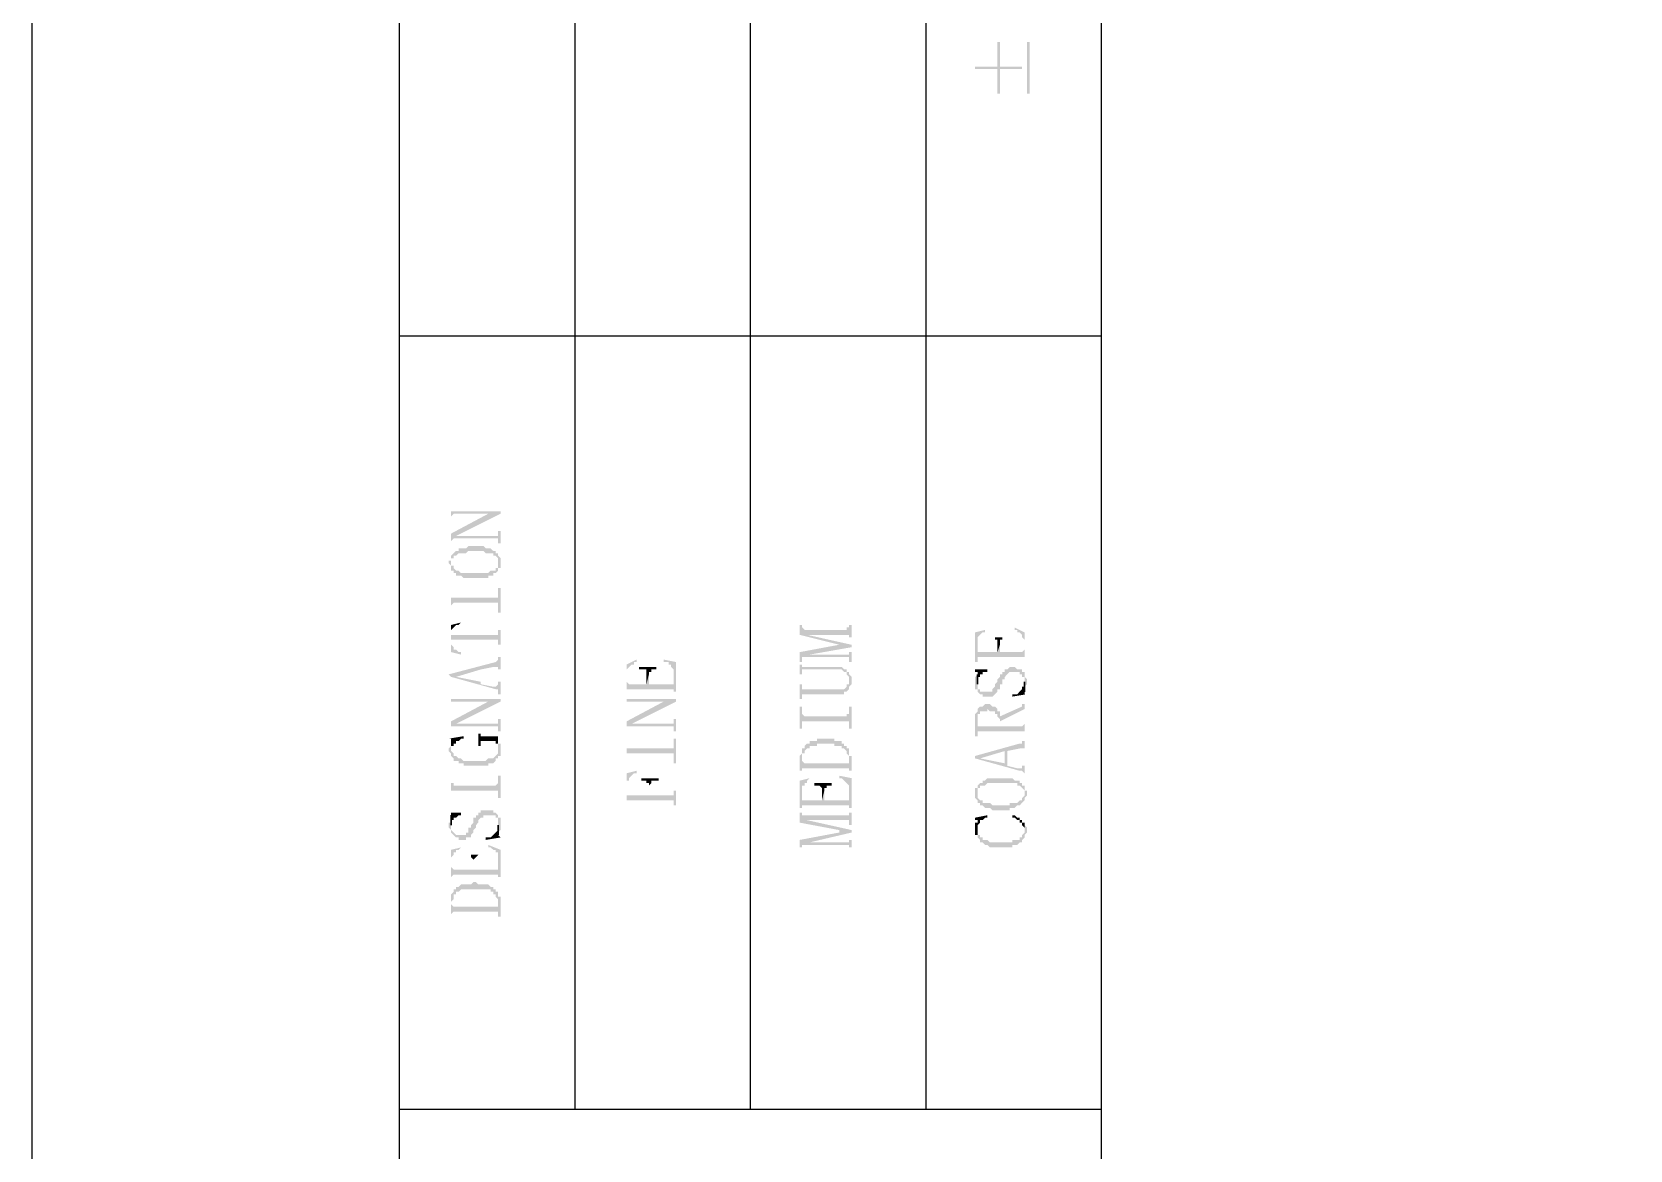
# Model space of a CAD drawing. Header units: millimetres. Extents: x 1336 to 2438, y 1230 to 1601.
# Drawn here: x 2017.55 to 2046.73, y 1519.97 to 1540.39 of the extents above; entities that cross this region are included whole.
import ezdxf

# ---------------------------------------------------------------- set-up
doc = ezdxf.new("R2010")
doc.units = ezdxf.units.MM

msp = doc.modelspace()

# ---------------------------------------------------------------- hatches: boundary and pattern name
at = {"transparency": 33554559}
for points in [[(2034.772, 1539.756), (2034.772, 1539.711), (2035.179, 1539.711), (2035.179, 1539.26), (2035.224, 1539.26), (2035.224, 1539.711), (2035.63, 1539.711), (2035.63, 1539.756), (2035.224, 1539.756), (2035.224, 1540.207), (2035.179, 1540.207), (2035.179, 1539.756)], [(2035.765, 1539.26), (2035.765, 1540.207), (2035.72, 1540.207), (2035.72, 1539.26)], [(2025.204, 1531.722), (2025.204, 1531.497), (2025.204, 1531.542), (2025.204, 1531.542), (2025.25, 1531.587), (2026.107, 1531.587), (2026.107, 1531.632), (2025.204, 1531.632)], [(2025.204, 1531.226), (2025.204, 1531.046), (2025.204, 1531.091), (2025.204, 1531.091), (2025.25, 1531.136), (2025.25, 1531.136), (2025.295, 1531.181), (2026.107, 1531.587), (2025.881, 1531.587)], [(2025.25, 1531.136), (2026.062, 1531.136), (2026.062, 1531.091), (2026.062, 1531.046), (2026.107, 1531.046), (2026.107, 1531.271), (2026.062, 1531.271), (2026.062, 1531.181), (2025.295, 1531.181)], [(2025.159, 1530.684), (2025.159, 1530.684), (2025.204, 1530.639), (2025.204, 1530.594), (2025.204, 1530.549), (2025.25, 1530.549), (2025.25, 1530.504), (2025.295, 1530.504), (2025.295, 1530.459), (2025.385, 1530.459), (2025.43, 1530.414), (2025.881, 1530.414), (2025.881, 1530.459), (2025.972, 1530.459), (2025.972, 1530.504), (2026.017, 1530.504), (2026.062, 1530.549), (2026.062, 1530.594), (2026.107, 1530.594), (2026.107, 1530.639), (2026.107, 1530.684), (2026.107, 1530.73), (2026.107, 1530.775), (2026.107, 1530.775), (2026.062, 1530.82), (2026.062, 1530.684), (2026.062, 1530.639), (2026.062, 1530.594), (2026.017, 1530.594), (2026.017, 1530.549), (2025.926, 1530.549), (2025.881, 1530.504), (2025.385, 1530.504), (2025.34, 1530.549), (2025.295, 1530.549), (2025.25, 1530.594), (2025.25, 1530.639), (2025.204, 1530.639), (2025.204, 1530.684), (2025.204, 1530.82), (2025.204, 1530.775), (2025.204, 1530.73), (2025.159, 1530.73)], [(2025.204, 1530.82), (2025.204, 1530.684), (2025.204, 1530.73), (2025.204, 1530.775), (2025.25, 1530.775), (2025.25, 1530.82), (2025.295, 1530.82), (2025.34, 1530.865), (2025.475, 1530.865), (2025.52, 1530.91), (2025.791, 1530.91), (2025.836, 1530.865), (2025.972, 1530.865), (2025.972, 1530.82), (2026.017, 1530.82), (2026.062, 1530.775), (2026.062, 1530.73), (2026.062, 1530.684), (2026.062, 1530.82), (2026.062, 1530.865), (2026.017, 1530.865), (2026.017, 1530.91), (2025.972, 1530.91), (2025.926, 1530.955), (2025.836, 1530.955), (2025.791, 1531), (2025.52, 1531), (2025.475, 1530.955), (2025.34, 1530.955), (2025.34, 1530.91), (2025.295, 1530.91), (2025.25, 1530.865), (2025.25, 1530.865)], [(2025.204, 1530.233), (2025.204, 1529.782), (2025.204, 1529.917), (2025.204, 1529.917), (2025.25, 1529.962), (2026.062, 1529.962), (2026.062, 1529.782), (2026.107, 1529.782), (2026.107, 1530.233), (2026.062, 1530.233), (2026.062, 1530.098), (2026.062, 1530.053), (2025.204, 1530.053)], [(2025.204, 1529.556), (2025.204, 1529.421), (2025.204, 1529.466), (2025.25, 1529.511), (2025.25, 1529.511), (2025.295, 1529.556), (2025.34, 1529.556), (2025.385, 1529.601), (2025.385, 1529.601)], [(2025.204, 1529.556), (2025.204, 1529.06), (2025.385, 1529.015), (2025.385, 1529.06), (2025.34, 1529.06), (2025.295, 1529.105), (2025.25, 1529.105), (2025.25, 1529.15), (2025.25, 1529.15), (2025.204, 1529.195), (2025.204, 1529.421)], [(2025.204, 1529.421), (2025.204, 1529.24), (2025.204, 1529.285), (2026.062, 1529.285), (2026.062, 1529.24), (2026.062, 1529.195), (2026.107, 1529.195), (2026.107, 1529.466), (2026.062, 1529.466), (2026.062, 1529.421), (2026.062, 1529.376), (2025.204, 1529.376)], [(2031.568, 1529.556), (2031.568, 1529.376), (2032.29, 1529.195), (2032.29, 1529.195), (2032.516, 1529.15), (2032.516, 1529.195), (2031.703, 1529.376), (2031.703, 1529.376), (2031.658, 1529.466), (2031.658, 1529.466), (2031.613, 1529.511), (2031.613, 1529.556), (2031.613, 1529.556)], [(2031.658, 1529.466), (2031.703, 1529.376), (2032.471, 1529.376), (2032.471, 1529.33), (2032.516, 1529.33), (2032.516, 1529.556), (2032.471, 1529.556), (2032.471, 1529.511), (2032.426, 1529.511), (2032.426, 1529.466)], [(2034.772, 1529.421), (2034.772, 1528.879), (2034.818, 1528.879), (2034.818, 1529.285), (2034.818, 1529.33), (2034.818, 1529.33), (2034.863, 1529.376), (2034.863, 1529.376), (2034.908, 1529.421), (2034.953, 1529.421), (2034.953, 1529.466), (2034.953, 1529.466)], [(2035.495, 1529.466), (2035.54, 1529.466), (2035.54, 1529.421), (2035.585, 1529.421), (2035.63, 1529.376), (2035.63, 1529.33), (2035.63, 1529.33), (2035.675, 1529.285), (2035.675, 1528.879), (2035.675, 1529.421), (2035.495, 1529.511)], [(2031.568, 1529.06), (2031.568, 1528.879), (2031.613, 1528.879), (2031.613, 1528.924), (2031.613, 1528.969), (2031.658, 1528.969), (2031.749, 1529.015), (2032.516, 1529.15), (2032.29, 1529.195)], [(2034.818, 1528.924), (2034.818, 1528.969), (2035.675, 1528.969), (2035.675, 1528.924), (2035.675, 1529.105), (2035.675, 1529.105), (2035.63, 1529.06), (2035.224, 1529.06), (2035.224, 1529.195), (2035.179, 1529.06), (2034.818, 1529.06), (2034.818, 1529.24)], [(2035.043, 1529.33), (2035.133, 1529.33), (2035.133, 1529.285), (2035.179, 1529.285), (2035.179, 1529.06), (2035.224, 1529.195), (2035.224, 1529.24), (2035.224, 1529.285), (2035.269, 1529.285), (2035.269, 1529.33), (2035.359, 1529.33)], [(2025.159, 1528.654), (2025.204, 1528.608), (2025.295, 1528.608), (2025.746, 1528.744), (2025.746, 1528.518), (2025.746, 1528.744), (2025.972, 1528.789), (2026.062, 1528.789), (2026.062, 1528.744), (2026.107, 1528.744), (2026.107, 1528.969), (2026.062, 1528.969), (2026.062, 1528.924), (2026.062, 1528.924), (2026.017, 1528.879), (2026.017, 1528.879)], [(2028.409, 1528.834), (2028.409, 1528.338), (2028.409, 1528.699), (2028.409, 1528.744), (2028.454, 1528.789), (2028.454, 1528.789), (2028.499, 1528.834), (2028.544, 1528.834), (2028.544, 1528.879), (2028.589, 1528.879), (2028.589, 1528.924)], [(2028.634, 1528.789), (2028.634, 1528.744), (2028.77, 1528.744), (2028.77, 1528.699), (2028.77, 1528.654), (2028.77, 1528.473), (2028.815, 1528.654), (2028.815, 1528.699), (2028.86, 1528.699), (2028.86, 1528.744), (2028.95, 1528.744), (2028.95, 1528.789)], [(2029.086, 1528.879), (2029.176, 1528.879), (2029.176, 1528.834), (2029.221, 1528.834), (2029.221, 1528.789), (2029.221, 1528.789), (2029.266, 1528.744), (2029.266, 1528.338), (2029.311, 1528.338), (2029.311, 1528.879), (2029.086, 1528.924)], [(2031.568, 1528.834), (2031.568, 1528.654), (2031.613, 1528.654), (2031.613, 1528.699), (2031.613, 1528.744), (2032.335, 1528.744), (2032.38, 1528.699), (2032.426, 1528.699), (2032.426, 1528.654), (2032.426, 1528.654), (2032.471, 1528.608), (2032.471, 1528.563), (2032.471, 1528.699), (2032.426, 1528.699), (2032.426, 1528.744), (2032.38, 1528.744), (2032.335, 1528.789), (2031.613, 1528.789), (2031.613, 1528.834), (2031.613, 1528.834)], [(2031.658, 1528.969), (2032.471, 1528.969), (2032.471, 1528.924), (2032.471, 1528.879), (2032.516, 1528.879), (2032.516, 1529.06), (2032.471, 1529.06), (2032.471, 1529.015), (2031.749, 1529.015)], [(2034.772, 1528.518), (2034.772, 1528.428), (2034.772, 1528.383), (2034.818, 1528.383), (2034.818, 1528.338), (2034.818, 1528.338), (2034.863, 1528.292), (2034.908, 1528.292), (2034.908, 1528.247), (2035.088, 1528.247), (2035.133, 1528.292), (2035.133, 1528.292), (2035.179, 1528.338), (2035.179, 1528.383), (2035.224, 1528.383), (2035.224, 1528.473), (2035.269, 1528.473), (2035.269, 1528.563), (2035.314, 1528.563), (2035.314, 1528.608), (2035.314, 1528.608), (2035.359, 1528.654), (2035.359, 1528.654), (2035.404, 1528.699), (2035.585, 1528.699), (2035.585, 1528.654), (2035.63, 1528.654), (2035.63, 1528.608), (2035.675, 1528.608), (2035.675, 1528.563), (2035.675, 1528.383), (2035.675, 1528.428), (2035.675, 1528.428), (2035.72, 1528.473), (2035.72, 1528.518), (2035.72, 1528.563), (2035.72, 1528.563), (2035.675, 1528.608), (2035.675, 1528.654), (2035.675, 1528.699), (2035.63, 1528.699), (2035.63, 1528.744), (2035.54, 1528.744), (2035.495, 1528.789), (2035.404, 1528.789), (2035.359, 1528.744), (2035.314, 1528.744), (2035.314, 1528.699), (2035.269, 1528.699), (2035.269, 1528.654), (2035.224, 1528.654), (2035.224, 1528.608), (2035.224, 1528.608), (2035.179, 1528.563), (2035.179, 1528.518), (2035.179, 1528.518), (2035.133, 1528.473), (2035.133, 1528.428), (2035.133, 1528.428), (2035.088, 1528.383), (2035.088, 1528.338), (2034.863, 1528.338), (2034.863, 1528.383), (2034.818, 1528.383), (2034.818, 1528.428), (2034.818, 1528.473), (2034.818, 1528.654), (2034.772, 1528.608), (2034.772, 1528.563)], [(2025.204, 1528.608), (2026.017, 1528.383), (2026.062, 1528.383), (2026.062, 1528.338), (2026.062, 1528.292), (2026.107, 1528.292), (2026.107, 1528.518), (2026.062, 1528.518), (2026.062, 1528.473), (2026.062, 1528.473), (2026.017, 1528.428), (2025.972, 1528.428), (2025.746, 1528.473), (2025.746, 1528.744), (2025.746, 1528.518), (2025.295, 1528.608), (2025.295, 1528.608)], [(2028.409, 1528.338), (2028.409, 1528.383), (2029.266, 1528.383), (2029.266, 1528.338), (2029.266, 1528.518), (2029.266, 1528.473), (2028.815, 1528.473), (2028.815, 1528.654), (2028.77, 1528.473), (2028.454, 1528.473), (2028.409, 1528.518), (2028.409, 1528.699)], [(2031.568, 1528.473), (2031.568, 1528.202), (2031.613, 1528.202), (2031.613, 1528.247), (2031.613, 1528.292), (2032.38, 1528.292), (2032.38, 1528.338), (2032.426, 1528.338), (2032.471, 1528.383), (2032.471, 1528.428), (2032.471, 1528.428), (2032.516, 1528.473), (2032.516, 1528.518), (2032.516, 1528.563), (2032.516, 1528.608), (2032.471, 1528.654), (2032.471, 1528.518), (2032.471, 1528.473), (2032.426, 1528.473), (2032.426, 1528.428), (2032.426, 1528.428), (2032.38, 1528.383), (2031.613, 1528.383), (2031.613, 1528.473)], [(2034.772, 1528.744), (2034.772, 1528.699), (2034.818, 1528.699), (2034.818, 1528.563), (2034.818, 1528.608), (2034.863, 1528.608), (2034.863, 1528.654), (2034.908, 1528.654), (2034.908, 1528.699), (2034.998, 1528.699), (2034.998, 1528.744)], [(2025.204, 1528.292), (2025.204, 1528.067), (2025.204, 1528.157), (2026.107, 1528.157), (2026.107, 1528.202), (2025.204, 1528.202)], [(2028.409, 1528.292), (2028.409, 1528.067), (2028.409, 1528.112), (2028.409, 1528.157), (2029.311, 1528.157), (2029.311, 1528.202), (2028.409, 1528.202)], [(2035.449, 1528.247), (2035.449, 1528.247), (2035.72, 1528.292), (2035.675, 1528.292), (2035.675, 1528.338), (2035.675, 1528.473), (2035.675, 1528.428), (2035.63, 1528.428), (2035.63, 1528.383), (2035.63, 1528.383), (2035.585, 1528.338), (2035.585, 1528.338), (2035.54, 1528.292), (2035.449, 1528.292)], [(2025.204, 1527.796), (2025.204, 1527.615), (2025.204, 1527.706), (2025.25, 1527.706), (2025.295, 1527.751), (2026.107, 1528.157), (2025.881, 1528.157)], [(2028.409, 1527.796), (2028.409, 1527.615), (2028.409, 1527.661), (2028.409, 1527.706), (2028.454, 1527.706), (2028.499, 1527.751), (2029.311, 1528.157), (2029.086, 1528.157)], [(2031.568, 1528.067), (2031.568, 1527.661), (2031.613, 1527.661), (2031.613, 1527.796), (2032.471, 1527.796), (2032.471, 1527.661), (2032.516, 1527.661), (2032.516, 1528.067), (2032.471, 1528.067), (2032.471, 1527.931), (2032.426, 1527.931), (2032.426, 1527.886), (2031.658, 1527.886), (2031.613, 1527.931), (2031.613, 1528.067)], [(2034.772, 1527.841), (2034.772, 1527.525), (2034.818, 1527.525), (2034.818, 1527.841), (2034.818, 1527.931), (2034.863, 1527.931), (2034.863, 1527.977), (2034.998, 1527.977), (2034.998, 1528.022), (2034.998, 1528.022), (2035.043, 1527.977), (2035.133, 1527.977), (2035.133, 1527.931), (2035.179, 1527.931), (2035.179, 1527.886), (2035.179, 1527.886), (2035.224, 1527.841), (2035.224, 1527.706), (2035.224, 1527.977), (2035.179, 1527.977), (2035.179, 1528.022), (2035.179, 1528.022), (2035.133, 1528.067), (2035.088, 1528.067), (2035.043, 1528.112), (2034.953, 1528.112), (2034.908, 1528.067), (2034.863, 1528.067), (2034.818, 1528.022), (2034.818, 1527.977), (2034.818, 1527.977), (2034.772, 1527.931), (2034.772, 1527.886), (2034.772, 1527.886)], [(2034.818, 1527.57), (2034.818, 1527.615), (2035.675, 1527.615), (2035.675, 1527.525), (2035.675, 1527.796), (2035.675, 1527.751), (2035.675, 1527.751), (2035.63, 1527.706), (2035.224, 1527.706), (2035.224, 1527.931), (2035.224, 1527.977), (2035.224, 1527.706), (2034.818, 1527.706), (2034.818, 1527.796)], [(2035.224, 1527.886), (2035.224, 1527.796), (2035.675, 1528.022), (2035.675, 1528.157), (2035.675, 1528.112), (2035.63, 1528.112), (2035.63, 1528.067), (2035.63, 1528.067)], [(2025.25, 1527.706), (2026.062, 1527.706), (2026.062, 1527.615), (2026.107, 1527.615), (2026.107, 1527.841), (2026.062, 1527.841), (2026.062, 1527.796), (2026.062, 1527.751), (2025.295, 1527.751)], [(2028.454, 1527.706), (2029.266, 1527.706), (2029.266, 1527.615), (2029.311, 1527.615), (2029.311, 1527.841), (2029.266, 1527.841), (2029.266, 1527.796), (2029.266, 1527.751), (2028.499, 1527.751)], [(2025.159, 1527.48), (2025.204, 1527.48), (2025.204, 1527.435), (2025.204, 1527.3), (2025.204, 1527.345), (2025.25, 1527.345), (2025.25, 1527.39), (2025.295, 1527.39), (2025.295, 1527.435), (2025.34, 1527.435), (2025.385, 1527.48), (2025.43, 1527.48), (2025.43, 1527.525)], [(2025.159, 1527.3), (2025.159, 1527.254), (2025.159, 1527.254), (2025.204, 1527.209), (2025.204, 1527.164), (2025.204, 1527.164), (2025.25, 1527.119), (2025.25, 1527.074), (2025.34, 1527.074), (2025.34, 1527.029), (2025.43, 1527.029), (2025.43, 1526.984), (2025.881, 1526.984), (2025.881, 1527.029), (2025.972, 1527.029), (2026.017, 1527.074), (2026.017, 1527.119), (2026.062, 1527.119), (2026.062, 1527.164), (2026.107, 1527.164), (2026.107, 1527.209), (2026.107, 1527.3), (2026.107, 1527.345), (2026.107, 1527.39), (2026.062, 1527.39), (2026.062, 1527.254), (2026.062, 1527.209), (2026.062, 1527.209), (2026.017, 1527.164), (2026.017, 1527.164), (2025.972, 1527.119), (2025.881, 1527.119), (2025.836, 1527.074), (2025.43, 1527.074), (2025.385, 1527.119), (2025.34, 1527.119), (2025.295, 1527.164), (2025.25, 1527.164), (2025.25, 1527.209), (2025.25, 1527.209), (2025.204, 1527.254), (2025.204, 1527.39), (2025.204, 1527.345), (2025.204, 1527.345)], [(2025.701, 1527.57), (2025.701, 1527.345), (2025.746, 1527.345), (2025.746, 1527.39), (2025.746, 1527.435), (2026.017, 1527.435), (2026.017, 1527.39), (2026.062, 1527.48), (2026.062, 1527.525), (2025.746, 1527.525), (2025.746, 1527.57), (2025.746, 1527.57)], [(2026.017, 1527.39), (2026.062, 1527.39), (2026.062, 1527.3), (2026.062, 1527.435), (2026.062, 1527.48)], [(2028.409, 1527.48), (2028.409, 1527.029), (2028.409, 1527.164), (2028.409, 1527.209), (2029.266, 1527.209), (2029.266, 1527.029), (2029.311, 1527.029), (2029.311, 1527.48), (2029.266, 1527.48), (2029.266, 1527.345), (2029.266, 1527.3), (2028.409, 1527.3), (2028.409, 1527.345)], [(2031.568, 1527.119), (2031.568, 1526.893), (2031.613, 1526.893), (2031.613, 1527.119), (2031.613, 1527.164), (2031.613, 1527.209), (2031.658, 1527.209), (2031.658, 1527.254), (2031.658, 1527.254), (2031.703, 1527.3), (2031.749, 1527.3), (2031.749, 1527.345), (2031.884, 1527.345), (2031.884, 1527.39), (2032.2, 1527.39), (2032.2, 1527.345), (2032.335, 1527.345), (2032.335, 1527.3), (2032.38, 1527.3), (2032.426, 1527.254), (2032.426, 1527.209), (2032.426, 1527.209), (2032.471, 1527.164), (2032.471, 1526.893), (2032.516, 1526.893), (2032.516, 1527.119), (2032.516, 1527.164), (2032.471, 1527.164), (2032.471, 1527.254), (2032.471, 1527.3), (2032.426, 1527.3), (2032.426, 1527.345), (2032.38, 1527.345), (2032.38, 1527.39), (2032.335, 1527.39), (2032.335, 1527.435), (2032.2, 1527.435), (2032.2, 1527.48), (2031.884, 1527.48), (2031.884, 1527.435), (2031.749, 1527.435), (2031.749, 1527.39), (2031.703, 1527.39), (2031.658, 1527.345), (2031.658, 1527.3), (2031.613, 1527.3), (2031.613, 1527.254), (2031.613, 1527.209), (2031.613, 1527.209), (2031.568, 1527.164), (2031.568, 1527.164)], [(2034.772, 1527.164), (2034.772, 1527.119), (2034.863, 1527.119), (2035.314, 1527.254), (2035.314, 1527.029), (2035.359, 1527.254), (2035.585, 1527.3), (2035.675, 1527.3), (2035.675, 1527.254), (2035.675, 1527.48), (2035.675, 1527.435), (2035.63, 1527.435), (2035.63, 1527.39), (2035.585, 1527.39)], [(2031.613, 1526.893), (2031.613, 1526.938), (2032.471, 1526.938), (2032.471, 1526.893), (2032.471, 1527.074), (2032.471, 1527.029), (2031.658, 1527.029), (2031.613, 1527.074), (2031.613, 1527.119)], [(2034.772, 1527.119), (2035.585, 1526.893), (2035.63, 1526.893), (2035.675, 1526.848), (2035.675, 1526.803), (2035.675, 1527.029), (2035.675, 1526.984), (2035.63, 1526.984), (2035.63, 1526.938), (2035.54, 1526.938), (2035.359, 1526.984), (2035.359, 1527.254), (2035.314, 1527.029), (2034.863, 1527.119), (2034.863, 1527.119)], [(2025.204, 1526.803), (2025.204, 1526.397), (2025.204, 1526.532), (2026.062, 1526.532), (2026.062, 1526.397), (2026.107, 1526.397), (2026.107, 1526.803), (2026.062, 1526.803), (2026.062, 1526.668), (2026.062, 1526.668), (2026.017, 1526.623), (2025.25, 1526.623), (2025.25, 1526.668), (2025.204, 1526.668)], [(2028.409, 1526.848), (2028.409, 1526.261), (2028.409, 1526.623), (2028.409, 1526.713), (2028.454, 1526.713), (2028.454, 1526.758), (2028.454, 1526.758), (2028.499, 1526.803), (2028.499, 1526.803), (2028.544, 1526.848), (2028.589, 1526.848), (2028.589, 1526.893)], [(2028.68, 1526.758), (2028.68, 1526.713), (2028.77, 1526.713), (2028.77, 1526.668), (2028.815, 1526.668), (2028.815, 1526.442), (2028.815, 1526.623), (2028.815, 1526.623), (2028.86, 1526.668), (2028.86, 1526.713), (2028.995, 1526.713), (2028.995, 1526.758)], [(2031.568, 1526.713), (2031.568, 1526.216), (2031.613, 1526.216), (2031.613, 1526.577), (2031.613, 1526.623), (2031.658, 1526.623), (2031.658, 1526.668), (2031.703, 1526.668), (2031.703, 1526.713), (2031.703, 1526.713), (2031.749, 1526.758), (2031.794, 1526.758), (2031.749, 1526.758)], [(2032.29, 1526.758), (2032.335, 1526.758), (2032.38, 1526.713), (2032.38, 1526.713), (2032.426, 1526.668), (2032.426, 1526.668), (2032.471, 1526.623), (2032.471, 1526.577), (2032.471, 1526.216), (2032.516, 1526.216), (2032.516, 1526.758), (2032.29, 1526.803)], [(2034.818, 1526.577), (2034.818, 1526.487), (2034.818, 1526.532), (2034.818, 1526.577), (2034.863, 1526.577), (2034.863, 1526.623), (2034.953, 1526.623), (2034.998, 1526.668), (2035.54, 1526.668), (2035.54, 1526.623), (2035.585, 1526.623), (2035.63, 1526.577), (2035.63, 1526.577), (2035.675, 1526.532), (2035.675, 1526.487), (2035.675, 1526.623), (2035.63, 1526.623), (2035.63, 1526.668), (2035.585, 1526.668), (2035.585, 1526.713), (2035.495, 1526.713), (2035.449, 1526.758), (2034.998, 1526.758), (2034.953, 1526.713), (2034.908, 1526.713), (2034.908, 1526.668), (2034.863, 1526.668), (2034.818, 1526.623), (2034.818, 1526.623)], [(2028.409, 1526.307), (2028.409, 1526.352), (2029.266, 1526.352), (2029.266, 1526.261), (2029.311, 1526.261), (2029.311, 1526.532), (2029.266, 1526.532), (2029.266, 1526.487), (2029.266, 1526.442), (2028.815, 1526.442), (2028.815, 1526.623), (2028.815, 1526.442), (2028.409, 1526.442), (2028.409, 1526.623)], [(2031.613, 1526.216), (2031.613, 1526.261), (2032.471, 1526.261), (2032.471, 1526.216), (2032.471, 1526.397), (2032.471, 1526.352), (2032.019, 1526.352), (2032.019, 1526.532), (2031.974, 1526.352), (2031.613, 1526.352), (2031.613, 1526.397), (2031.613, 1526.577)], [(2031.839, 1526.668), (2031.839, 1526.623), (2031.929, 1526.623), (2031.974, 1526.577), (2031.974, 1526.532), (2031.974, 1526.352), (2032.019, 1526.532), (2032.019, 1526.577), (2032.064, 1526.577), (2032.064, 1526.623), (2032.155, 1526.623), (2032.155, 1526.668)], [(2034.772, 1526.487), (2034.772, 1526.442), (2034.772, 1526.397), (2034.772, 1526.397), (2034.818, 1526.352), (2034.818, 1526.307), (2034.863, 1526.307), (2034.863, 1526.261), (2034.908, 1526.261), (2034.953, 1526.216), (2035.043, 1526.216), (2035.088, 1526.171), (2035.404, 1526.171), (2035.404, 1526.216), (2035.495, 1526.216), (2035.54, 1526.261), (2035.585, 1526.261), (2035.63, 1526.307), (2035.63, 1526.307), (2035.675, 1526.352), (2035.675, 1526.397), (2035.675, 1526.397), (2035.72, 1526.442), (2035.72, 1526.487), (2035.72, 1526.532), (2035.675, 1526.532), (2035.675, 1526.577), (2035.675, 1526.487), (2035.675, 1526.442), (2035.675, 1526.442), (2035.63, 1526.397), (2035.63, 1526.352), (2035.585, 1526.352), (2035.54, 1526.307), (2035.404, 1526.307), (2035.404, 1526.261), (2035.088, 1526.261), (2035.043, 1526.307), (2034.908, 1526.307), (2034.908, 1526.352), (2034.863, 1526.352), (2034.818, 1526.397), (2034.818, 1526.442), (2034.818, 1526.577), (2034.772, 1526.577), (2034.772, 1526.532)], [(2025.159, 1525.9), (2025.159, 1525.855), (2025.159, 1525.855), (2025.204, 1525.81), (2025.204, 1525.765), (2025.204, 1525.765), (2025.25, 1525.72), (2025.25, 1525.72), (2025.295, 1525.675), (2025.34, 1525.675), (2025.34, 1525.63), (2025.475, 1525.63), (2025.475, 1525.675), (2025.565, 1525.675), (2025.565, 1525.72), (2025.565, 1525.72), (2025.611, 1525.765), (2025.611, 1525.81), (2025.611, 1525.81), (2025.656, 1525.855), (2025.656, 1525.9), (2025.656, 1525.9), (2025.701, 1525.946), (2025.701, 1525.991), (2025.701, 1525.991), (2025.746, 1526.036), (2025.791, 1526.036), (2025.791, 1526.081), (2026.017, 1526.081), (2026.017, 1526.036), (2026.062, 1526.036), (2026.062, 1525.991), (2026.062, 1525.765), (2026.107, 1525.81), (2026.107, 1525.9), (2026.107, 1525.991), (2026.107, 1526.036), (2026.062, 1526.036), (2026.062, 1526.081), (2026.062, 1526.081), (2026.017, 1526.126), (2025.972, 1526.126), (2025.972, 1526.171), (2025.746, 1526.171), (2025.746, 1526.126), (2025.701, 1526.126), (2025.701, 1526.081), (2025.656, 1526.081), (2025.656, 1526.036), (2025.611, 1526.036), (2025.611, 1525.946), (2025.611, 1525.946), (2025.565, 1525.9), (2025.565, 1525.855), (2025.52, 1525.855), (2025.52, 1525.81), (2025.52, 1525.765), (2025.475, 1525.765), (2025.475, 1525.72), (2025.295, 1525.72), (2025.25, 1525.765), (2025.25, 1525.765), (2025.204, 1525.81), (2025.204, 1526.036), (2025.204, 1525.991), (2025.204, 1525.946), (2025.159, 1525.946)], [(2025.159, 1526.126), (2025.204, 1526.126), (2025.204, 1526.081), (2025.204, 1525.946), (2025.204, 1525.991), (2025.25, 1525.991), (2025.25, 1526.036), (2025.295, 1526.036), (2025.34, 1526.081), (2025.385, 1526.081), (2025.385, 1526.126), (2025.385, 1526.126)], [(2031.568, 1526.126), (2031.568, 1525.946), (2032.29, 1525.81), (2032.29, 1525.765), (2032.516, 1525.765), (2032.516, 1525.81), (2031.703, 1525.991), (2031.703, 1525.991), (2031.658, 1526.081), (2031.613, 1526.081), (2031.613, 1526.126), (2031.613, 1526.126)], [(2031.658, 1526.081), (2031.703, 1525.991), (2032.471, 1525.991), (2032.471, 1525.946), (2032.471, 1525.9), (2032.516, 1525.9), (2032.516, 1526.126), (2032.471, 1526.126), (2032.471, 1526.081), (2032.426, 1526.081)], [(2034.772, 1526.036), (2034.772, 1525.991), (2034.818, 1525.991), (2034.818, 1525.72), (2034.818, 1525.855), (2034.818, 1525.9), (2034.818, 1525.9), (2034.863, 1525.946), (2034.863, 1525.991), (2034.908, 1525.991), (2034.953, 1526.036), (2034.998, 1526.036), (2034.998, 1526.081)], [(2034.772, 1525.855), (2034.772, 1525.81), (2034.772, 1525.765), (2034.772, 1525.72), (2034.818, 1525.72), (2034.818, 1525.991), (2034.818, 1525.946), (2034.772, 1525.946), (2034.772, 1525.9)], [(2034.818, 1525.72), (2034.818, 1525.675), (2034.818, 1525.675), (2034.863, 1525.63), (2034.863, 1525.585), (2034.908, 1525.585), (2034.953, 1525.539), (2034.998, 1525.539), (2035.043, 1525.494), (2035.449, 1525.494), (2035.449, 1525.539), (2035.54, 1525.539), (2035.585, 1525.585), (2035.63, 1525.585), (2035.63, 1525.63), (2035.63, 1525.63), (2035.675, 1525.675), (2035.675, 1525.72), (2035.675, 1525.72), (2035.72, 1525.765), (2035.72, 1525.81), (2035.72, 1525.855), (2035.72, 1525.855), (2035.675, 1525.9), (2035.675, 1525.946), (2035.675, 1525.81), (2035.675, 1525.765), (2035.675, 1525.765), (2035.63, 1525.72), (2035.63, 1525.675), (2035.585, 1525.675), (2035.585, 1525.63), (2035.449, 1525.63), (2035.449, 1525.585), (2035.043, 1525.585), (2034.998, 1525.63), (2034.908, 1525.63), (2034.908, 1525.675), (2034.863, 1525.675), (2034.863, 1525.72), (2034.818, 1525.72), (2034.818, 1525.765), (2034.818, 1525.81), (2034.818, 1525.81)], [(2035.449, 1526.036), (2035.495, 1526.036), (2035.54, 1525.991), (2035.585, 1525.991), (2035.585, 1525.946), (2035.63, 1525.946), (2035.63, 1525.9), (2035.63, 1525.9), (2035.675, 1525.855), (2035.675, 1525.81), (2035.675, 1525.946), (2035.63, 1525.946), (2035.63, 1525.991), (2035.585, 1525.991), (2035.585, 1526.036), (2035.54, 1526.036), (2035.495, 1526.081), (2035.449, 1526.081)], [(2025.836, 1525.675), (2025.836, 1525.63), (2026.107, 1525.675), (2026.107, 1525.675), (2026.062, 1525.72), (2026.062, 1525.855), (2026.062, 1525.81), (2026.062, 1525.81), (2026.017, 1525.765), (2026.017, 1525.765), (2025.972, 1525.72), (2025.972, 1525.72), (2025.926, 1525.675), (2025.881, 1525.675)], [(2031.568, 1525.63), (2031.568, 1525.494), (2031.613, 1525.494), (2031.613, 1525.539), (2031.658, 1525.539), (2031.749, 1525.585), (2032.516, 1525.765), (2032.29, 1525.765)], [(2031.658, 1525.539), (2032.471, 1525.539), (2032.471, 1525.494), (2032.516, 1525.494), (2032.516, 1525.63), (2032.471, 1525.63), (2032.471, 1525.585), (2031.749, 1525.585)], [(2025.204, 1525.449), (2025.204, 1524.953), (2025.204, 1525.314), (2025.204, 1525.314), (2025.25, 1525.359), (2025.25, 1525.404), (2025.295, 1525.404), (2025.295, 1525.449), (2025.34, 1525.449), (2025.385, 1525.494), (2025.385, 1525.494)], [(2025.475, 1525.359), (2025.565, 1525.359), (2025.565, 1525.314), (2025.565, 1525.314), (2025.611, 1525.269), (2025.611, 1525.088), (2025.611, 1525.269), (2025.611, 1525.269), (2025.656, 1525.314), (2025.656, 1525.314), (2025.701, 1525.359), (2025.746, 1525.359)], [(2025.881, 1525.494), (2025.926, 1525.494), (2025.972, 1525.449), (2026.017, 1525.449), (2026.017, 1525.404), (2026.062, 1525.404), (2026.062, 1525.314), (2026.062, 1524.953), (2026.107, 1524.953), (2026.107, 1525.449), (2025.881, 1525.539)], [(2025.204, 1524.953), (2025.204, 1524.953), (2025.25, 1524.998), (2026.062, 1524.998), (2026.062, 1524.953), (2026.062, 1525.133), (2026.062, 1525.088), (2025.611, 1525.088), (2025.611, 1525.269), (2025.611, 1525.088), (2025.25, 1525.088), (2025.204, 1525.133), (2025.204, 1525.269)], [(2025.204, 1524.501), (2025.204, 1524.231), (2025.204, 1524.501), (2025.204, 1524.501), (2025.25, 1524.546), (2025.25, 1524.592), (2025.25, 1524.637), (2025.295, 1524.637), (2025.295, 1524.682), (2025.34, 1524.682), (2025.385, 1524.727), (2025.926, 1524.727), (2025.926, 1524.682), (2025.972, 1524.682), (2025.972, 1524.637), (2026.017, 1524.637), (2026.017, 1524.592), (2026.017, 1524.592), (2026.062, 1524.546), (2026.062, 1524.501), (2026.062, 1524.231), (2026.107, 1524.231), (2026.107, 1524.501), (2026.107, 1524.592), (2026.062, 1524.592), (2026.062, 1524.637), (2026.062, 1524.682), (2026.017, 1524.682), (2026.017, 1524.727), (2025.972, 1524.727), (2025.972, 1524.772), (2025.926, 1524.772), (2025.881, 1524.817), (2025.701, 1524.817), (2025.656, 1524.862), (2025.611, 1524.862), (2025.565, 1524.817), (2025.385, 1524.817), (2025.34, 1524.772), (2025.295, 1524.772), (2025.295, 1524.727), (2025.25, 1524.727), (2025.25, 1524.682), (2025.25, 1524.682), (2025.204, 1524.637), (2025.204, 1524.546)], [(2025.204, 1524.276), (2025.204, 1524.276), (2025.25, 1524.321), (2026.062, 1524.321), (2026.062, 1524.276), (2026.062, 1524.456), (2026.062, 1524.411), (2025.25, 1524.411), (2025.204, 1524.456), (2025.204, 1524.456)]]:
    msp.add_hatch(color=256, dxfattribs=at).paths.add_polyline_path(points)

# ---------------------------------------------------------------- linework, layer by layer
msp.add_line((2024.257, 1594.624), (2024.257, 1307.884))
for points in [[(2437.55, 1303.624), (2437.55, 1600.624), (2017.55, 1600.624), (2017.55, 1303.624)], [(2034.818, 1528.654), (2034.818, 1528.473), (2034.818, 1528.518), (2034.818, 1528.654)], [(2035.675, 1528.473), (2035.675, 1528.338), (2035.675, 1528.383), (2035.675, 1528.518)], [(2025.204, 1526.036), (2025.204, 1525.9), (2025.204, 1526.081)], [(2026.062, 1525.855), (2026.062, 1525.72), (2026.062, 1525.765), (2026.062, 1525.9), (2026.062, 1525.9)]]:
    msp.add_lwpolyline(points, close=True)
for points in [[(2027.461, 1594.624), (2027.461, 1520.71)], [(2030.665, 1594.624), (2030.665, 1520.71)], [(2033.87, 1594.624), (2033.87, 1520.71)], [(2037.074, 1594.624), (2037.074, 1307.884)], [(2024.257, 1534.837), (2037.074, 1534.837)], [(2024.257, 1520.71), (2037.074, 1520.71)]]:
    msp.add_lwpolyline(points)

doc.saveas('drawing.dxf')
